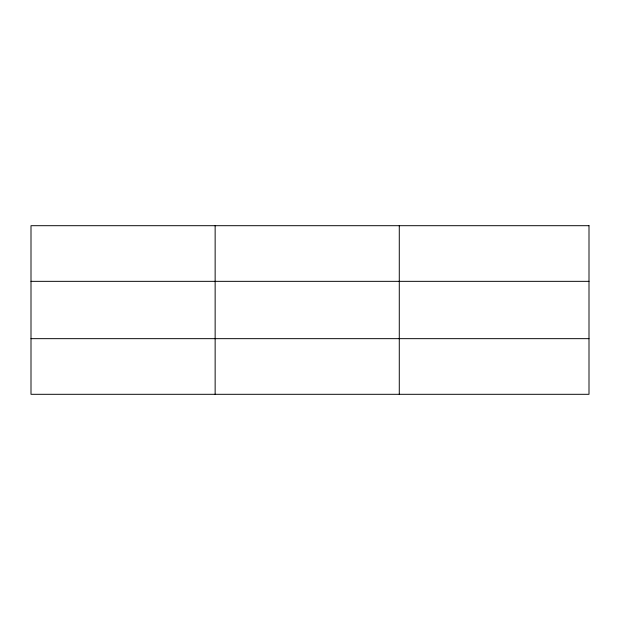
<?xml version="1.0" encoding="UTF-8"?>
<svg xmlns="http://www.w3.org/2000/svg" width="620" height="620" viewBox="0 0 620 620"><rect width="100%" height="100%" fill="white"/><g stroke="black" fill="none" stroke-linecap="round" stroke-linejoin="round"><path stroke-width="0.93" d="M215.14 394.304L215.14 225.696M399.28 394.304L399.28 225.696M31 281.341L589 281.341M31 338.66L589 338.66M589 225.696L589 394.304L31 394.304L31 225.696L589 225.696"/></g></svg>
